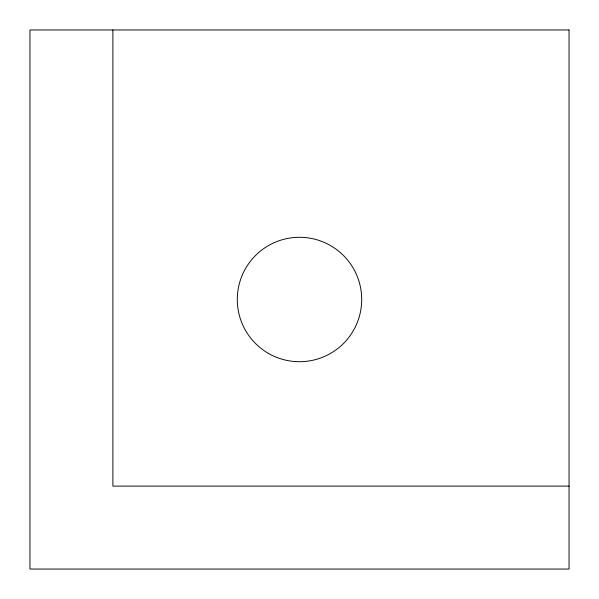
<?xml version="1.0" encoding="UTF-8"?>
<svg xmlns="http://www.w3.org/2000/svg" width="599" height="599" viewBox="0 0 599 599"><rect width="100%" height="100%" fill="white"/><g stroke="black" fill="none" stroke-linecap="round" stroke-linejoin="round"><path stroke-width="0.9" d="M569.05 486.111L112.889 486.111L112.889 29.95M569.05 29.95L29.95 29.95L29.95 569.05L569.05 569.05L569.05 29.95M268.397 353.373A62.206 62.206 0 0 0 361.706 299.5A62.206 62.206 0 0 0 268.397 245.627A62.206 62.206 0 0 0 268.397 353.373"/></g></svg>
